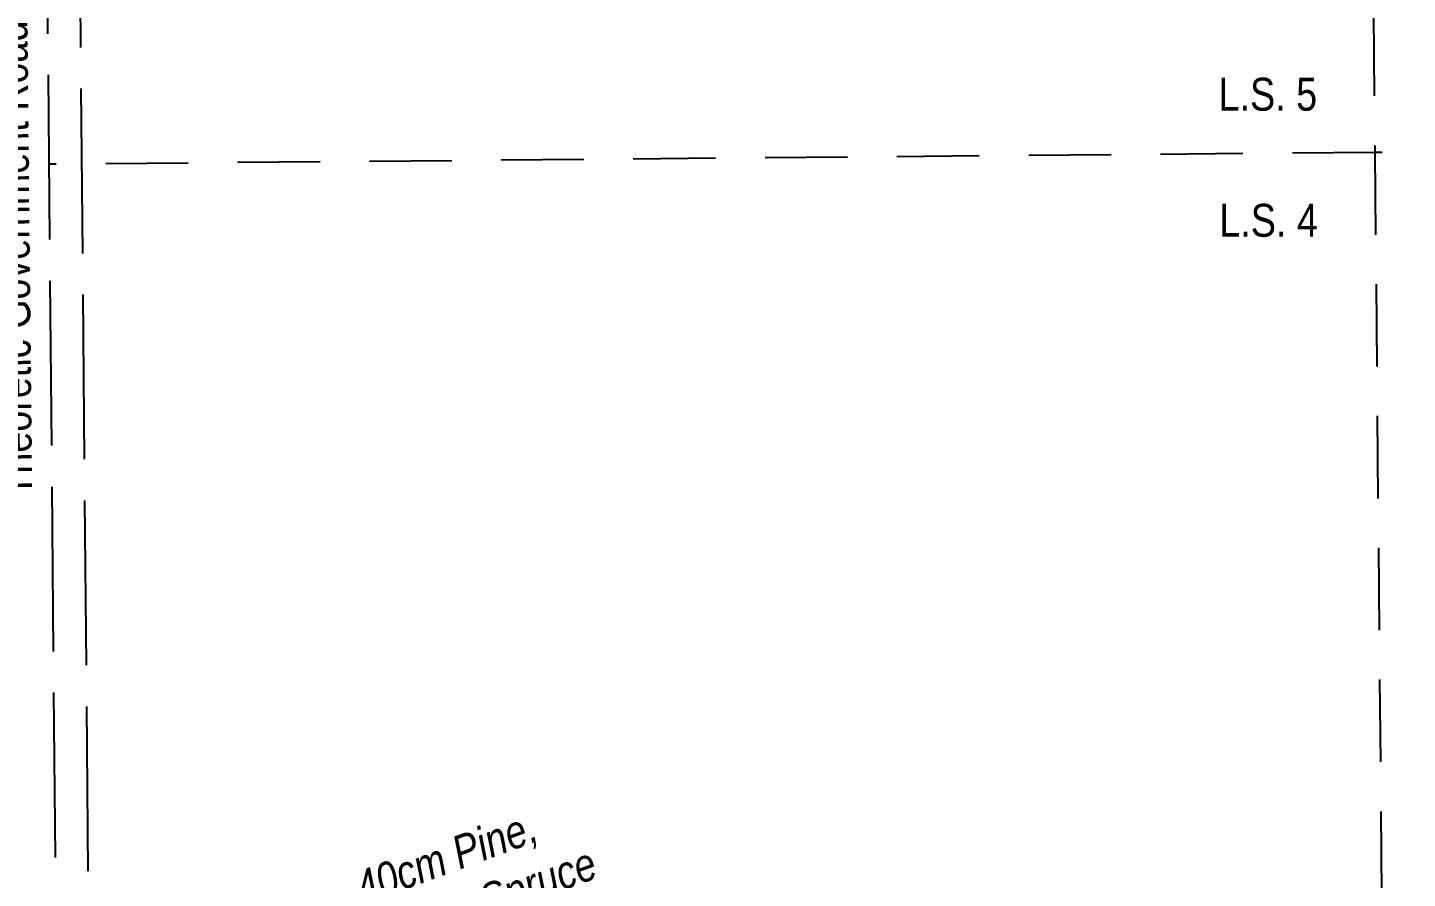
# Model space of a CAD drawing. Extents: x 538089 to 546766, y 6046620 to 6052605.
# Drawn here: x 540701.8 to 541120.4, y 6047789.8 to 6048048 of the extents above; entities that cross this region are included whole.
import ezdxf

# ---------------------------------------------------------------- set-up
doc = ezdxf.new("R2010")
doc.units = 0
doc.header["$LTSCALE"] = 5
doc.linetypes.add('foc-LSD', pattern=[8, 5, -3])
doc.linetypes.add('foc-UNSURVEYED', pattern=[12.5, 10, -2.5])
for name, color, linetype in [('L-ROAD-T', 7, 'Continuous'), ('L-SECTION-LSD', 7, 'foc-LSD'), ('L-USEC', 7, 'foc-UNSURVEYED'), ('T-BUSH-T', 110, 'Continuous')]:
    doc.layers.add(name, color=color, linetype=linetype)
doc.styles.add('100L', font='ARIALN.TTF', dxfattribs={"height": 11})
doc.styles.add('80L', font='ARIALN.TTF', dxfattribs={"height": 10})
doc.styles.add('80LS', font='ARIALNI.TTF', dxfattribs={"height": 10})

msp = doc.modelspace()

# ---------------------------------------------------------------- linework, layer by layer
at = {"layer": 'L-SECTION-LSD', "flags": 128}
for points in [[(541106.843, 6048412.228), (541110.493, 6048010.118)], [(541512.745, 6048013.723), (541110.493, 6048010.118)], [(541110.493, 6048010.118), (540708.24, 6048006.513)], [(541110.493, 6048010.118), (541114.143, 6047608.008)]]:
    msp.add_lwpolyline(points, dxfattribs=at)
at = {"layer": 'L-USEC'}
for p, q in [((540704.626, 6048408.63), (540711.854, 6047604.396)), ((540721.893, 6047604.486), (540714.665, 6048408.72))]:
    msp.add_line(p, q, dxfattribs=at)

# ---------------------------------------------------------------- texts
at = {"layer": 'L-SECTION-LSD', "char_height": 9.99466, "attachment_point": 1, "style": '100L', "bg_fill": 3, "box_fill_scale": 1.5, "bg_fill_color": 256, "bg_fill_transparency": 0}
for s, width, insert in [('\\pi1.7739;L.S. 5', 30.40114, (541061.309, 6048032.779)), ('\\pi2.0013;L.S. 4', 30.53989, (541061.309, 6047994.515))]:
    msp.add_mtext_dynamic_manual_height_columns(s, width=width, gutter_width=55, heights=[0], dxfattribs=dict(at, insert=insert))
at = {"layer": 'T-BUSH-T', "insert": (540827.054, 6047800.99), "char_height": 10.00019, "width": 88.13482, "attachment_point": 2, "rotation": 20, "style": '80LS'}
msp.add_mtext('40cm Pine, Poplar & Spruce', dxfattribs=at)

# ---------------------------------------------------------------- next in the draw order: texts
at = {"layer": 'L-ROAD-T', "insert": (540692.166, 6048005.494), "char_height": 10, "width": 200.63581, "attachment_point": 2, "rotation": 90.57639, "style": '80L', "bg_fill": 3, "box_fill_scale": 1.15, "bg_fill_color": 256, "bg_fill_true_color": 256, "bg_fill_transparency": 0}
msp.add_mtext('Theoretic Government Road Allowance', dxfattribs=at)

doc.saveas('drawing.dxf')
